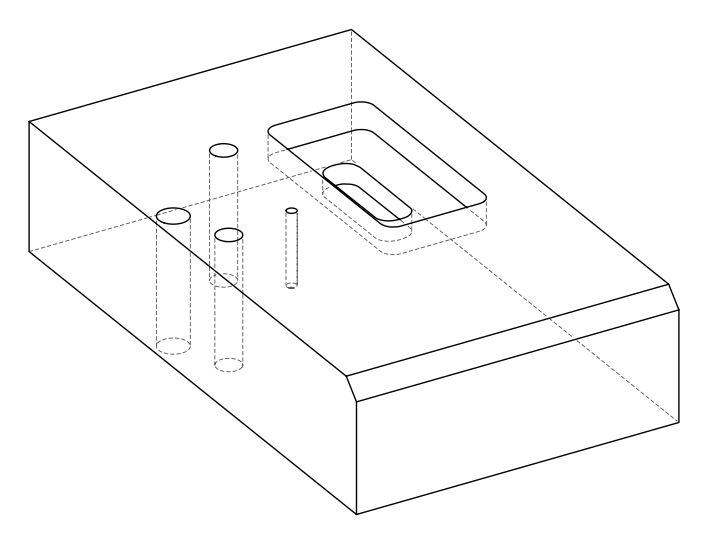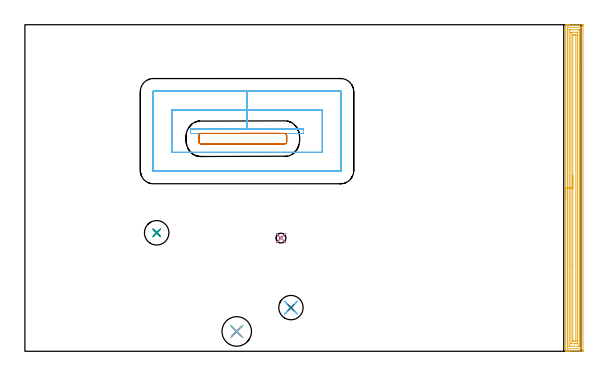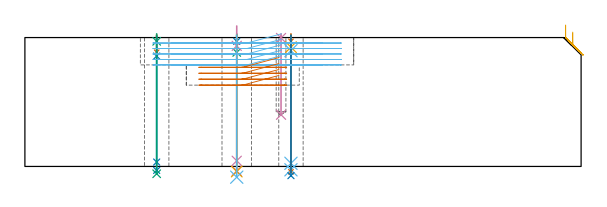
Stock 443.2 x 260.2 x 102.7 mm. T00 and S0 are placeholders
(PLAN: 19 operations, 14 tool changes, 26.9 min)
(1 SPOT_DRILL | STEP1HOLE | NXT0321_9005460120000 | 0.05 min | 181 mm3)
(2 SPOT_DRILL_1 | STEP1HOLE_1 | NXT0321_9005460120000 | 0.05 min | 182 mm3)
(3 SPOT_DRILL_2 | STEP1HOLE_2 | NXT0321_9005460120000 | 0.05 min | 182 mm3)
(4 SPOT_DRILL_3 | STEP1POCKET | NXT0321_9005460120000 | 0.03 min | 0 mm3)
(5 DRILL_BLIND_HOLE_INTO_CENTER | STEP1HOLE | NXT0301_022 | 0.04 min | 93 mm3)
(6 GUN_DRILL_THROUGH_HOLE | STEP1HOLE | UGT0307_001 | 0.47 min | 1846 mm3)
(7 SPADE_DRILL_TO_ENLARGE_THROUGH_HOLE | STEP1HOLE | UGT0306_003 | 0.44 min | 10436 mm3)
(8 DRILL_TO_ENLARGE_THROUGH_HOLE | STEP1HOLE | UGT0301_261 | 0.45 min | 17748 mm3)
(9 DRILL_BLIND_HOLE_INTO_CENTER_1 | STEP1HOLE_1 | UGT0301_198 | 0.06 min | 397 mm3)
(10 GUN_DRILL_THROUGH_HOLE_1 | STEP1HOLE_1 | UGT0307_006 | 0.56 min | 5976 mm3)
(11 DRILL_TO_ENLARGE_THROUGH_HOLE_1 | STEP1HOLE_1 | NXT0301_104 | 0.44 min | 9213 mm3)
(12 DRILL_TO_ENLARGE_THROUGH_HOLE_2 | STEP1HOLE_1 | UGT0301_056 | 0.45 min | 28718 mm3)
(13 DRILL_BLIND_HOLE_INTO_CENTER_2 | STEP1HOLE_2 | UGT0301_197 | 0.06 min | 381 mm3)
(14 GUN_DRILL_THROUGH_HOLE_2 | STEP1HOLE_2 | UGT0307_003 | 0.52 min | 3520 mm3)
(15 SPADE_DRILL_TO_ENLARGE_THROUGH_HOLE_1 | STEP1HOLE_2 | UGT0306_010 | 0.44 min | 26542 mm3)
(16 DRILL_BLIND_HOLE_INTO_CENTER_3 | STEP1POCKET | UGT0301_197 | 0.26 min | 2838 mm3)
(17 AREA_MILL | FG_CHAMFER_SURFACE | UGT0205_001 | 10.7 min | 24773 mm3)
(18 MILL_RECTANGULAR_POCKET | POCKET_RECTANGULAR_STRAIGHT | UGT0201_104 | Follow Part, ap 5, ae 75% | 10.12 min | 308596 mm3)
(19 MILL_RECTANGULAR_POCKET_1 | POCKET_RECTANGULAR_STRAIGHT_1 | UGT0201_104 | Follow Part, ap 5, ae 75% | 1.73 min | 39225 mm3)
(TOOL NXT0321_9005460120000 | NC Spot Drill, 142deg, 12mm, Carbide, Uncoated | D12 PA142 FL30 Z2)
(TOOL NXT0301_022 | Carbide Drill 5.1mm [860.1-0510-015A1-MM 2214] | D5.1 PA140 FL28 Z2)
(TOOL UGT0307_001 | Gun Drill 5 mm | D5 PA130 FL24 Z1)
(TOOL UGT0306_003 | Spade Drill 12.5mm | D12.5 PA132 FL10 Z2)
(TOOL UGT0301_261 | Twist Drill 19.4 mm | D19.4 PA118 FL140 Z2)
(TOOL UGT0301_198 | Twist Drill 7.9 mm | D7.9 PA118 FL73 Z2)
(TOOL UGT0307_006 | Gun Drill 9 mm | D9 PA130 FL24 Z1)
(TOOL NXT0301_104 | Carbide Drill 14mm [860.1-1400-112A1-MM 2214] | D14 PA140 FL123 Z2)
(TOOL UGT0301_056 | Twist Drill 23.5 mm | D23.5 PA118 FL155 Z2)
(TOOL UGT0301_197 | Twist Drill 7.8 mm | D7.8 PA118 FL73 Z2)
(TOOL UGT0307_003 | Gun Drill 7 mm | D7 PA130 FL24 Z1)
(TOOL UGT0306_010 | Spade Drill 19.5mm | D19.5 PA132 FL10 Z2)
(TOOL UGT0205_001 | Chamfer Mill 20 x 3 x 45 deg. | D20 FL50 Z2)
(TOOL UGT0201_104 | End Mill 20 mm | D20 FL22 Z2)
(OP 1 SPOT_DRILL)
G17 G21 G94 G90
T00 M6
G54
G17 G0 G90 X212. Y34.8 S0 M3
G43 Z112.7 H0
G94 G81 G98 Z99.7 F250. R105.7
G80
M5
M2
(OP 2 SPOT_DRILL_1)
G17 G21 G94 G90
T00 M6
G54
G17 G0 G90 X168.8 Y15.8 S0 M3
G43 Z112.7 H0
G94 G81 G98 Z99.7 F250. R105.7
G80
M5
M2
(OP 3 SPOT_DRILL_2)
G17 G21 G94 G90
T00 M6
G54
G17 G0 G90 X105. Y94.4 S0 M3
G43 Z112.7 H0
G94 G81 G98 Z99.7 F250. R105.7
G80
M5
M2
(OP 4 SPOT_DRILL_3)
G17 G21 G94 G90
T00 M6
G54
G17 G0 G90 X204.1 Y90.2 S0 M3
G43 Z112.7 H0
G94 G81 G98 Z102.364 F250. R105.7
G80
M5
M2
(OP 5 DRILL_BLIND_HOLE_INTO_CENTER)
G17 G21 G94 G90
T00 M6
G54
G17 G0 G90 X212. Y34.8 S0 M3
G43 Z112.7 H1
G94 G81 G98 Z95.05 F250. R104.7
G80
M5
M2
(OP 6 GUN_DRILL_THROUGH_HOLE)
G17 G21 G94 G90
T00 M6
G54
G17 G0 G90 X212. Y34.8 M8
G43 Z112.7 H0
Z100.616
S716 M3
G94 G1 Z92.294 F125. M26
G4 X.084
Z2.5 F250.
G4 X.084
Z-2.666 F125.
G4 X.084
M5
M9
G0 Z100.616
Z112.7
M2
(OP 7 SPADE_DRILL_TO_ENLARGE_THROUGH_HOLE)
G17 G21 G94 G90
T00 M6
G54
G17 G0 G90 X212. Y34.8 S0 M3
G43 Z112.7 H0
G94 G73 G98 Z-4.283 F250. Q11.887 R104.7
G80
M5
M2
(OP 8 DRILL_TO_ENLARGE_THROUGH_HOLE)
G17 G21 G94 G90
T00 M6
G54
G17 G0 G90 X212. Y34.8 S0 M3
G43 Z112.7 H0
G94 G73 G98 Z-7.328 F250. Q18.338 R104.7
G80
M5
M2
(OP 9 DRILL_BLIND_HOLE_INTO_CENTER_1)
G17 G21 G94 G90
T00 M6
G54
G17 G0 G90 X168.8 Y15.8 S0 M3
G43 Z112.7 H0
G94 G81 G98 Z90.85 F250. R104.7
G80
M5
M2
(OP 10 GUN_DRILL_THROUGH_HOLE_1)
G17 G21 G94 G90
T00 M6
G54
G17 G0 G90 X168.8 Y15.8 M8
G43 Z112.7 H0
Z111.947
S716 M3
G94 G1 Z96.102 F125. M26
G4 X.084
Z4.5 F250.
G4 X.084
Z-3.598 F125.
G4 X.084
M5
M9
G0 Z111.947
Z112.7
M2
(OP 11 DRILL_TO_ENLARGE_THROUGH_HOLE_1)
G17 G21 G94 G90
T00 M6
G54
G17 G0 G90 X168.8 Y15.8 S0 M3
G43 Z112.7 H1
G94 G73 G98 Z-4.048 F250. Q13.343 R104.7
G80
M5
M2
(OP 12 DRILL_TO_ENLARGE_THROUGH_HOLE_2)
G17 G21 G94 G90
T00 M6
G54
G17 G0 G90 X168.8 Y15.8 S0 M3
G43 Z112.7 H0
G94 G73 G98 Z-8.56 F250. Q22.252 R104.7
G80
M5
M2
(OP 13 DRILL_BLIND_HOLE_INTO_CENTER_2)
G17 G21 G94 G90
T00 M6
G54
G17 G0 G90 X105. Y94.4 S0 M3
G43 Z112.7 H0
G94 G81 G98 Z91. F250. R104.7
G80
M5
M2
(OP 14 GUN_DRILL_THROUGH_HOLE_2)
G17 G21 G94 G90
T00 M6
G54
G17 G0 G90 X105. Y94.4 M8
G43 Z112.7 H0
Z103.446
S716 M3
G94 G1 Z87.971 F125. M26
G4 X.084
Z3.5 F250.
G4 X.084
Z-3.132 F125.
G4 X.084
M5
M9
G0 Z103.446
Z112.7
M2
(OP 15 SPADE_DRILL_TO_ENLARGE_THROUGH_HOLE_1)
G17 G21 G94 G90
T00 M6
G54
G17 G0 G90 X105. Y94.4 S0 M3
G43 Z112.7 H0
G94 G73 G98 Z-5.841 F250. Q18.09 R104.7
G80
M5
M2
(OP 16 DRILL_BLIND_HOLE_INTO_CENTER_3)
G17 G21 G94 G90
T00 M6
G54
G17 G0 G90 X204.1 Y90.2 S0 M3
G43 Z112.7 H0
G94 G81 G98 Z41.2 F250. R104.7
G80
M5
M2
(OP 17 AREA_MILL)
G17 G21 G94 G90
T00 M6
G54
G17 G0 G90 X430.9 Y120.1 S1061 M3
G43 Z112.7 H0
G94 G1 Y120.138 Z111.828 F250.
Y120.252 Z110.963
Y120.441 Z110.112
Y120.703 Z109.28
Y121.037 Z108.474
Y121.44 Z107.7
Y121.908 Z106.964
Y122.44 Z106.272
Y123.029 Z105.629
Y123.672 Z105.039
Y124.364 Z104.508
Y125.1 Z104.04
Y125.874 Z103.637
Y126.68 Z103.303
Y127.512 Z103.041
Y128.363 Z102.852
Y129.228 Z102.738
Y130.1 Z102.7
Y260.033
X430.903 Y260.19 Z102.688
X430.954 Y260.195 Z102.637
X431.028 Y260.199 Z102.564
X431.158 Y260.2 Z102.441
X431.467 Z102.133
X432.12 Z101.475
X433.32 Z100.277
X433.867 Z99.727
X443.755 Y260.199 Z89.843
X444.354 Y260.194 Z89.243
X444.693 Y260.19 Z88.904
X444.697 Y259.937 Z88.902
X444.699 Y259.587 Z88.901
X444.7 Y259.233 Z88.9
Y0.613
X444.695 Y0.068 Z88.903
X444.692 Y0.01 Z88.906
X444.628 Y0. Z88.969
X433.867 Z99.727
X433.32 Z100.277
X432.994 Z100.602
X432.446 Z101.15
X432.12 Z101.475
X431.158 Z102.441
X431.028 Y0.001 Z102.564
X430.954 Y0.005 Z102.637
X430.903 Y0.01 Z102.688
X430.9 Y0.167 Z102.7
Y130.1
X432.314 Z101.286
Y257.602
X432.315 Y257.801 Z101.285
X432.32 Y258.147 Z101.28
X432.321 Y258.182 Z101.279
X432.369 Y258.19 Z101.231
X432.473 Y258.196 Z101.127
X432.603 Y258.199 Z100.997
X443.09 Z90.51
X443.237 Y258.194 Z90.363
X443.265 Y258.19 Z90.335
X443.279 Y258.18 Z90.321
X443.281 Y258.148 Z90.319
X443.285 Y258.001 Z90.315
X443.286 Y253.144 Z90.314
Y2.598
X443.285 Y2.399 Z90.315
X443.281 Y2.053 Z90.319
X443.279 Y2.018 Z90.321
X443.231 Y2.01 Z90.369
X443.127 Y2.004 Z90.473
X442.997 Y2.001 Z90.603
X432.51 Z101.09
X432.363 Y2.006 Z101.237
X432.335 Y2.01 Z101.265
X432.321 Y2.02 Z101.279
X432.319 Y2.052 Z101.281
X432.315 Y2.199 Z101.285
X432.314 Y7.062 Z101.286
Y130.1
X433.728 Z99.872
X433.729 Y255.263 Z99.871
X433.732 Y256.015 Z99.868
X433.735 Y256.15 Z99.865
X433.738 Y256.19 Z99.862
X433.777 Y256.193 Z99.823
X433.867 Y256.196 Z99.733
X434.56 Y256.2 Z99.04
X434.741 Z98.859
X441.733 Y256.199 Z91.867
X441.793 Y256.197 Z91.807
X441.841 Y256.192 Z91.759
X441.865 Y256.188 Z91.735
X441.866 Y256.156 Z91.734
X441.87 Y256.015 Z91.73
X441.871 Y255.873 Z91.729
Y4.937
X441.868 Y4.185 Z91.732
X441.865 Y4.05 Z91.735
X441.862 Y4.01 Z91.738
X441.823 Y4.007 Z91.777
X441.733 Y4.004 Z91.867
X441.04 Y4. Z92.56
X440.859 Z92.741
X433.867 Y4.001 Z99.733
X433.807 Y4.003 Z99.793
X433.759 Y4.008 Z99.841
X433.735 Y4.012 Z99.865
X433.734 Y4.044 Z99.866
X433.73 Y4.185 Z99.87
X433.729 Y4.327 Z99.871
X433.728 Y130.1 Z99.872
X435.143 Z98.457
Y253.818
X435.144 Y253.979 Z98.456
X435.147 Y254.108 Z98.453
X435.149 Y254.185 Z98.451
X435.193 Y254.19 Z98.407
X435.615 Y254.199 Z97.985
X435.643 Y254.2 Z97.957
X436.489 Z97.111
X440.013 Z93.587
X440.401 Y254.192 Z93.199
X440.444 Y254.19 Z93.156
X440.45 Y254.163 Z93.15
X440.455 Y254.113 Z93.145
X440.456 Y254.064 Z93.144
X440.457 Y226.378 Z93.143
Y6.382
X440.456 Y6.22 Z93.144
X440.453 Y6.092 Z93.147
X440.451 Y6.015 Z93.149
X440.407 Y6.01 Z93.193
X439.985 Y6.001 Z93.615
X439.957 Y6. Z93.643
X439.111 Z94.489
X435.587 Z98.013
X435.2 Y6.008 Z98.4
X435.156 Y6.01 Z98.444
X435.15 Y6.037 Z98.45
X435.145 Y6.087 Z98.455
X435.144 Y6.136 Z98.456
X435.143 Y69.375 Z98.457
Y130.1
X436.557 Z97.043
Y251.55
X436.559 Y251.961 Z97.041
X436.562 Y252.166 Z97.038
X436.563 Y252.185 Z97.037
X436.581 Y252.19 Z97.019
X436.636 Y252.195 Z96.964
X436.728 Y252.199 Z96.872
X438.475 Y252.2 Z95.125
X438.951 Y252.196 Z94.649
X439.001 Y252.194 Z94.599
X439.032 Y252.191 Z94.568
X439.036 Y252.158 Z94.564
X439.039 Y251.979 Z94.561
X439.043 Y251.619 Z94.557
Y8.65
X439.041 Y8.239 Z94.559
X439.038 Y8.034 Z94.562
X439.037 Y8.015 Z94.563
X439.019 Y8.01 Z94.581
X438.964 Y8.005 Z94.636
X438.873 Y8.001 Z94.727
X437.125 Y8. Z96.475
X436.649 Y8.004 Z96.951
X436.599 Y8.006 Z97.001
X436.568 Y8.009 Z97.032
X436.564 Y8.042 Z97.036
X436.561 Y8.221 Z97.039
X436.557 Y8.581 Z97.043
Y130.1
Y130.972 Z97.081
Y131.836 Z97.195
Y132.688 Z97.384
Y133.52 Z97.646
Y134.326 Z97.98
Y135.1 Z98.383
Y135.836 Z98.852
Y136.528 Z99.383
Y137.171 Z99.972
Y137.76 Z100.615
Y138.291 Z101.307
Y138.76 Z102.043
Y139.163 Z102.817
Y139.497 Z103.623
Y139.759 Z104.455
Y139.948 Z105.307
Y140.062 Z106.172
Y140.1 Z107.043
G0 Z112.7
M5
M2
(OP 18 MILL_RECTANGULAR_POCKET)
G17 G21 G94 G90
T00 M6
G54
G17 G0 G90 X204.468 Y177.3 S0 M3
G43 Z112.7 H0
Z105.7
G94 G1 X177. Z98.34 F250.
X132. F500.
Y173.5
X222.
Y177.3
X177.
Y192.3
X117.
Y158.5
X237.
Y192.3
X177.
Y207.3
X102.4
G3 X102. Y206.9 R0.4
G1 Y143.9
G3 X102.4 Y143.5 R0.4
G1 X251.6
G3 X252. Y143.9 R0.4
G1 Y206.9
G3 X251.6 Y207.3 R0.4
G1 X177.
X176.
G0 X204.468 Y177.3 Z101.34
G1 X177. Z93.98 F250.
X132. F500.
Y173.5
X222.
Y177.3
X177.
Y192.3
X117.
Y158.5
X237.
Y192.3
X177.
Y207.3
X102.4
G3 X102. Y206.9 R0.4
G1 Y143.9
G3 X102.4 Y143.5 R0.4
G1 X251.6
G3 X252. Y143.9 R0.4
G1 Y206.9
G3 X251.6 Y207.3 R0.4
G1 X177.
X176.
G0 X204.468 Y177.3 Z96.98
G1 X177. Z89.62 F250.
X132. F500.
Y173.5
X222.
Y177.3
X177.
Y192.3
X117.
Y158.5
X237.
Y192.3
X177.
Y207.3
X102.4
G3 X102. Y206.9 R0.4
G1 Y143.9
G3 X102.4 Y143.5 R0.4
G1 X251.6
G3 X252. Y143.9 R0.4
G1 Y206.9
G3 X251.6 Y207.3 R0.4
G1 X177.
X176.
G0 X204.468 Y177.3 Z92.62
G1 X177. Z85.26 F250.
X132. F500.
Y173.5
X222.
Y177.3
X177.
Y192.3
X117.
Y158.5
X237.
Y192.3
X177.
Y207.3
X102.4
G3 X102. Y206.9 R0.4
G1 Y143.9
G3 X102.4 Y143.5 R0.4
G1 X251.6
G3 X252. Y143.9 R0.4
G1 Y206.9
G3 X251.6 Y207.3 R0.4
G1 X177.
X176.
G0 X204.468 Y177.3 Z88.26
G1 X177. Z80.9 F250.
X132. F500.
Y173.5
X222.
Y177.3
X177.
Y192.3
X117.
Y158.5
X237.
Y192.3
X177.
Y207.3
X102.4
G3 X102. Y206.9 R0.4
G1 Y143.9
G3 X102.4 Y143.5 R0.4
G1 X251.6
G3 X252. Y143.9 R0.4
G1 Y206.9
G3 X251.6 Y207.3 R0.4
G1 X177.
X176.
G0 Z112.7
M5
M2
(OP 19 MILL_RECTANGULAR_POCKET_1)
G17 G21 G94 G90
T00 M6
G54
G17 G0 G90 X202.477 Y173.6 S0 M3
G43 Z112.7 H0
Z86.75
G94 G1 X173.6 Z79.012 F250.
X140.4 F500.
G3 X138.6 Y171.8 R1.8
G1 Y167.
G3 X140.4 Y165.2 R1.8
G1 X206.8
G3 X208.6 Y167. R1.8
G1 Y171.8
G3 X206.8 Y173.6 R1.8
G1 X173.6
X172.6
G0 X202.477 Z82.012
G1 X173.6 Z74.275 F250.
X140.4 F500.
G3 X138.6 Y171.8 R1.8
G1 Y167.
G3 X140.4 Y165.2 R1.8
G1 X206.8
G3 X208.6 Y167. R1.8
G1 Y171.8
G3 X206.8 Y173.6 R1.8
G1 X173.6
X172.6
G0 X202.477 Z77.275
G1 X173.6 Z69.537 F250.
X140.4 F500.
G3 X138.6 Y171.8 R1.8
G1 Y167.
G3 X140.4 Y165.2 R1.8
G1 X206.8
G3 X208.6 Y167. R1.8
G1 Y171.8
G3 X206.8 Y173.6 R1.8
G1 X173.6
X172.6
G0 X202.477 Z72.537
G1 X173.6 Z64.8 F250.
X140.4 F500.
G3 X138.6 Y171.8 R1.8
G1 Y167.
G3 X140.4 Y165.2 R1.8
G1 X206.8
G3 X208.6 Y167. R1.8
G1 Y171.8
G3 X206.8 Y173.6 R1.8
G1 X173.6
X172.6
G0 Z112.7
M5
M2
